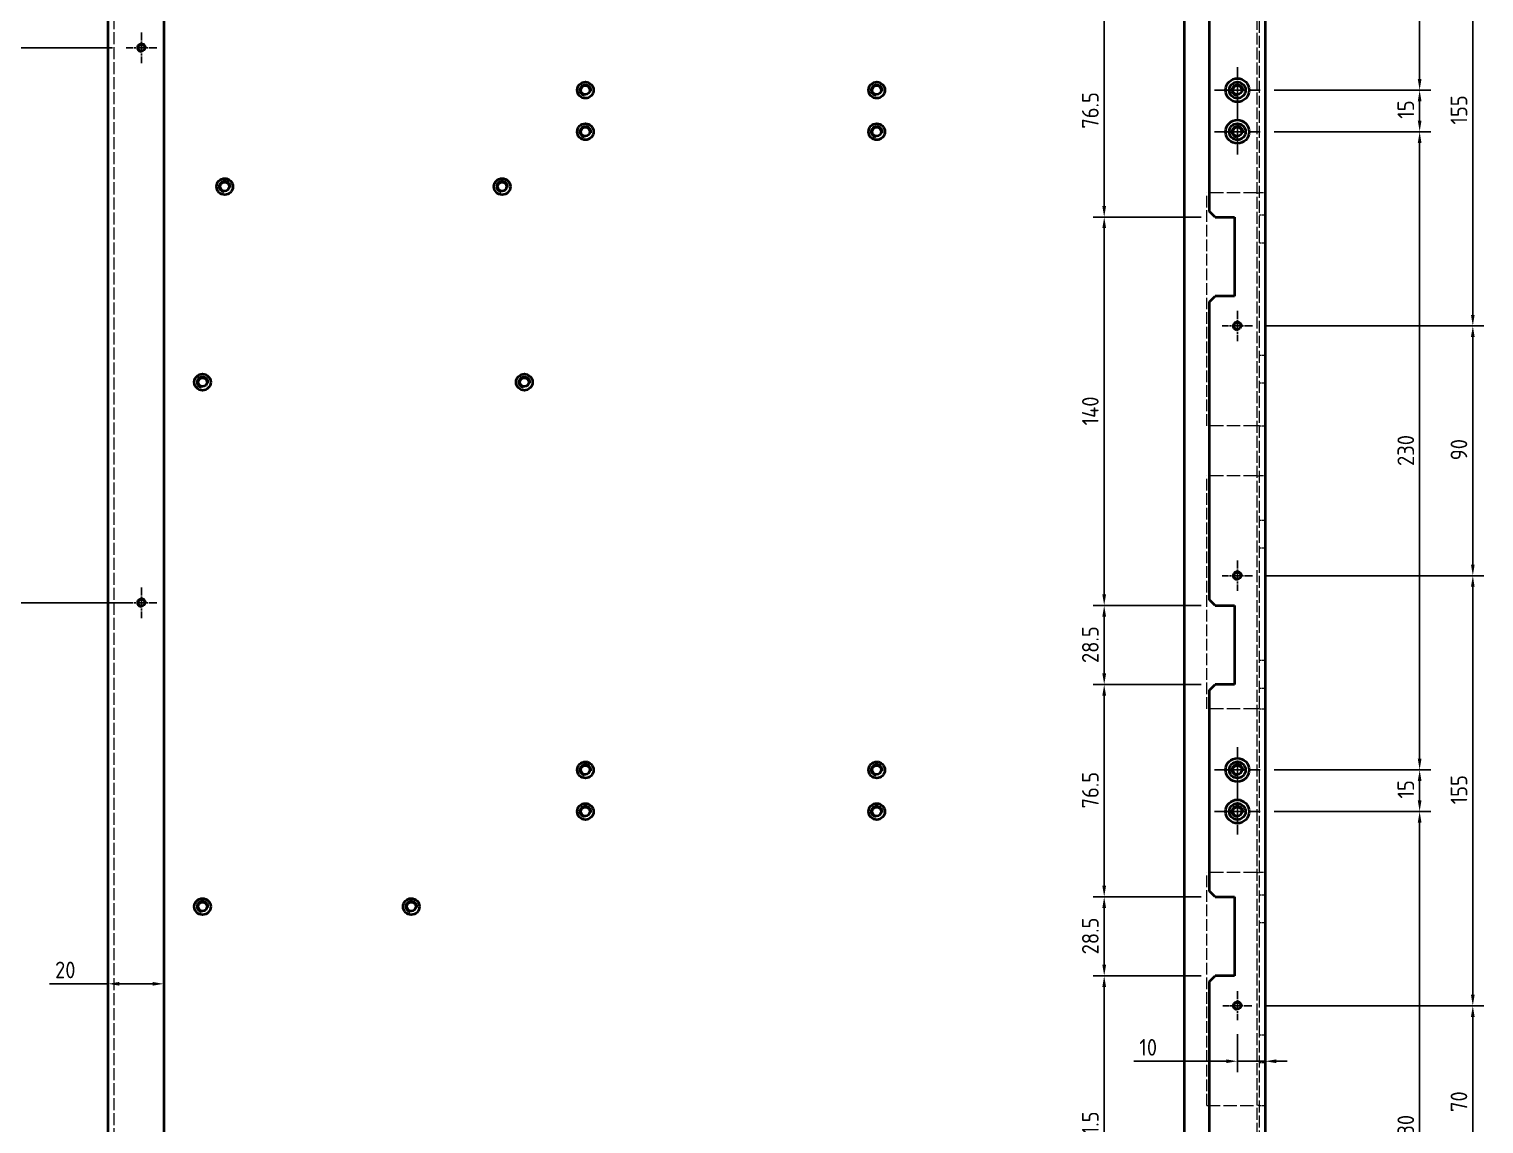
# Model space of a CAD drawing. Header units: millimetres. Extents: x 0 to 2378, y 0 to 1682.
# Drawn here: x 422 to 946, y 607 to 1002 of the extents above; entities that cross this region are included whole.
import ezdxf

# ---------------------------------------------------------------- set-up
doc = ezdxf.new("R2010")
doc.units = ezdxf.units.MM
doc.header["$LTSCALE"] = 2
doc.linetypes.add('CHAIN', pattern=[0.3543, 0.2362, -0.0295, 0.0591, -0.0295])
doc.linetypes.add('DASHED', pattern=[0.2067, 0.1654, -0.0413])
for name, color, linetype, lineweight in [('가려진 것(ISO)', 2, 'DASHED', 18), ('가시적인 것(ISO)', 3, 'Continuous', 40), ('가시적인 좁은 것(ISO)', 3, 'Continuous', 35), ('중심 표식(ISO)', 1, 'Continuous', 25), ('치수(ISO)', 2, 'Continuous', 25)]:
    doc.layers.add(name, color=color, linetype=linetype, lineweight=lineweight)
doc.styles.add('치수 텍스트_PSTEK_POSCO', font='isocp.shx')
doc.dimstyles.new('치수_PSTEK_POSCO', dxfattribs={"dimscale": 2, "dimtxt": 3, "dimasz": 2, "dimexe": 2, "dimexo": 2.5, "dimgap": 1, "dimtad": 1, "dimrnd": 1e-08, "dimdsep": 46, "dimtxsty": '치수 텍스트_PSTEK_POSCO', "dimcen": 0.09, "dimdle": 10, "dimclrd": 7, "dimclre": 7, "dimclrt": 2, "dimadec": 1, "dimazin": 2, "dimtfac": 1, "dimtmove": 0, "dimatfit": 3, "dimfxl": 0, "dimtolj": 1, "dimlwd": -1, "dimlwe": -1, "dimarcsym": 0})

# ---------------------------------------------------------------- blocks, each defined once
blk = doc.blocks.new('*D28')
at = {"layer": 'Defpoints', "color": 0, "transparency": 16777216}
for p in [(416.75, 795), (462.47, 795), (457.24, 595)]:
    blk.add_point(p, dxfattribs=at)
at = {"layer": '치수(ISO)', "color": 7, "transparency": 16777216}
for p, q in [((457.47, 795), (412.75, 795)), ((416.75, 599), (416.75, 791)), ((452.24, 595), (412.75, 595))]:
    blk.add_line(p, q, dxfattribs=at)
for points in [[(416.08, 791), (417.42, 791), (416.75, 795)], [(416.08, 599), (417.42, 599), (416.75, 595)]]:
    blk.add_solid(points, dxfattribs=at)
at = {"layer": '치수(ISO)', "color": 2, "transparency": 16777216, "insert": (411.75, 689.54), "char_height": 6, "attachment_point": 4, "rotation": 90, "style": '치수 텍스트_PSTEK_POSCO'}
blk.add_mtext('\\A1;200', dxfattribs=at)
blk = doc.blocks.new('*D29')
at = {"layer": 'Defpoints', "color": 0, "transparency": 16777216}
for p in [(416.75, 995), (456.97, 995), (462.47, 795)]:
    blk.add_point(p, dxfattribs=at)
at = {"layer": '치수(ISO)', "color": 7, "transparency": 16777216}
for p, q in [((451.97, 995), (412.75, 995)), ((416.75, 799), (416.75, 991)), ((457.47, 795), (412.75, 795))]:
    blk.add_line(p, q, dxfattribs=at)
for points in [[(416.08, 991), (417.42, 991), (416.75, 995)], [(416.08, 799), (417.42, 799), (416.75, 795)]]:
    blk.add_solid(points, dxfattribs=at)
at = {"layer": '치수(ISO)', "color": 2, "transparency": 16777216, "insert": (411.75, 889.54), "char_height": 6, "attachment_point": 4, "rotation": 90, "style": '치수 텍스트_PSTEK_POSCO'}
blk.add_mtext('\\A1;200', dxfattribs=at)
blk = doc.blocks.new('*D30')
at = {"layer": 'Defpoints', "color": 0, "transparency": 16777216}
for p in [(416.75, 1197.5), (462.47, 1197.5), (456.97, 995)]:
    blk.add_point(p, dxfattribs=at)
at = {"layer": '치수(ISO)', "color": 7, "transparency": 16777216}
for p, q in [((457.47, 1197.5), (412.75, 1197.5)), ((416.75, 999), (416.75, 1193.5)), ((451.97, 995), (412.75, 995))]:
    blk.add_line(p, q, dxfattribs=at)
for points in [[(416.08, 1193.5), (417.42, 1193.5), (416.75, 1197.5)], [(416.08, 999), (417.42, 999), (416.75, 995)]]:
    blk.add_solid(points, dxfattribs=at)
at = {"layer": '치수(ISO)', "color": 2, "transparency": 16777216, "insert": (411.75, 1087.66), "char_height": 6, "attachment_point": 4, "rotation": 90, "style": '치수 텍스트_PSTEK_POSCO'}
blk.add_mtext('\\A1;202.5', dxfattribs=at)
blk = doc.blocks.new('*D40')
at = {"layer": 'Defpoints', "color": 0, "transparency": 16777216}
for p in [(862.97, 1049.75), (942.33, 1049.75), (862.97, 894.75)]:
    blk.add_point(p, dxfattribs=at)
at = {"layer": '치수(ISO)', "color": 7, "transparency": 16777216}
for p, q in [((867.97, 1049.75), (946.33, 1049.75)), ((942.33, 898.75), (942.33, 1045.75)), ((867.97, 894.75), (946.33, 894.75))]:
    blk.add_line(p, q, dxfattribs=at)
for points in [[(941.66, 1045.75), (942.99, 1045.75), (942.33, 1049.75)], [(941.66, 898.75), (942.99, 898.75), (942.33, 894.75)]]:
    blk.add_solid(points, dxfattribs=at)
at = {"layer": '치수(ISO)', "color": 2, "transparency": 16777216, "insert": (937.33, 967.34), "char_height": 6, "attachment_point": 4, "rotation": 90, "style": '치수 텍스트_PSTEK_POSCO'}
blk.add_mtext('\\A1;155', dxfattribs=at)
blk = doc.blocks.new('*D41')
at = {"layer": 'Defpoints', "color": 0, "transparency": 16777216}
for p in [(862.97, 894.75), (942.33, 894.75), (862.97, 804.75)]:
    blk.add_point(p, dxfattribs=at)
at = {"layer": '치수(ISO)', "color": 7, "transparency": 16777216}
for p, q in [((867.97, 894.75), (946.33, 894.75)), ((942.33, 808.75), (942.33, 890.75)), ((867.97, 804.75), (946.33, 804.75))]:
    blk.add_line(p, q, dxfattribs=at)
for points in [[(941.66, 890.75), (942.99, 890.75), (942.33, 894.75)], [(941.66, 808.75), (942.99, 808.75), (942.33, 804.75)]]:
    blk.add_solid(points, dxfattribs=at)
at = {"layer": '치수(ISO)', "color": 2, "transparency": 16777216, "insert": (937.33, 846.34), "char_height": 6, "attachment_point": 4, "rotation": 90, "style": '치수 텍스트_PSTEK_POSCO'}
blk.add_mtext('\\A1;90', dxfattribs=at)
blk = doc.blocks.new('*D42')
at = {"layer": 'Defpoints', "color": 0, "transparency": 16777216}
for p in [(862.97, 804.75), (942.33, 804.75), (862.7, 649.75)]:
    blk.add_point(p, dxfattribs=at)
at = {"layer": '치수(ISO)', "color": 7, "transparency": 16777216}
for p, q in [((867.97, 804.75), (946.33, 804.75)), ((942.33, 653.75), (942.33, 800.75)), ((867.7, 649.75), (946.33, 649.75))]:
    blk.add_line(p, q, dxfattribs=at)
for points in [[(941.66, 800.75), (942.99, 800.75), (942.33, 804.75)], [(941.66, 653.75), (942.99, 653.75), (942.33, 649.75)]]:
    blk.add_solid(points, dxfattribs=at)
at = {"layer": '치수(ISO)', "color": 2, "transparency": 16777216, "insert": (937.33, 722.34), "char_height": 6, "attachment_point": 4, "rotation": 90, "style": '치수 텍스트_PSTEK_POSCO'}
blk.add_mtext('\\A1;155', dxfattribs=at)
blk = doc.blocks.new('*D46')
at = {"layer": 'Defpoints', "color": 0, "transparency": 16777216}
for p in [(450.47, 659.52), (470.47, 659.52), (470.47, 657.65)]:
    blk.add_point(p, dxfattribs=at)
at = {"layer": '치수(ISO)', "color": 7, "transparency": 16777216}
for p, q in [((450.47, 657.65), (429.32, 657.65)), ((466.47, 657.65), (454.47, 657.65))]:
    blk.add_line(p, q, dxfattribs=at)
for points in [[(454.47, 658.32), (454.47, 656.99), (450.47, 657.65)], [(466.47, 658.32), (466.47, 656.99), (470.47, 657.65)]]:
    blk.add_solid(points, dxfattribs=at)
at = {"layer": '치수(ISO)', "color": 2, "transparency": 16777216, "insert": (431.32, 662.65), "char_height": 6, "attachment_point": 4, "style": '치수 텍스트_PSTEK_POSCO'}
blk.add_mtext('\\A1;20', dxfattribs=at)
blk = doc.blocks.new('*D47')
at = {"layer": 'Defpoints', "color": 0, "transparency": 16777216}
for p in [(867.47, 962.07), (857.47, 644.52), (867.47, 629.75)]:
    blk.add_point(p, dxfattribs=at)
at = {"layer": '치수(ISO)', "color": 7, "transparency": 16777216}
for p, q in [((857.47, 639.52), (857.47, 625.75)), ((853.47, 629.75), (820.14, 629.75)), ((867.47, 629.75), (857.47, 629.75)), ((871.47, 629.75), (875.47, 629.75))]:
    blk.add_line(p, q, dxfattribs=at)
for points in [[(853.47, 630.41), (853.47, 629.08), (857.47, 629.75)], [(871.47, 630.41), (871.47, 629.08), (867.47, 629.75)]]:
    blk.add_solid(points, dxfattribs=at)
at = {"layer": '치수(ISO)', "color": 2, "transparency": 16777216, "insert": (822.14, 634.75), "char_height": 6, "attachment_point": 4, "style": '치수 텍스트_PSTEK_POSCO'}
blk.add_mtext('\\A1;10', dxfattribs=at)
blk = doc.blocks.new('*D80')
at = {"layer": 'Defpoints', "color": 0, "transparency": 16777216}
for p in [(453.88, 1236.75), (390.78, 353.25), (453.88, 353.25)]:
    blk.add_point(p, dxfattribs=at)
at = {"layer": '치수(ISO)', "color": 7, "transparency": 16777216}
for p, q in [((448.88, 1236.75), (386.78, 1236.75)), ((390.78, 1232.75), (390.78, 357.25)), ((448.88, 353.25), (386.78, 353.25))]:
    blk.add_line(p, q, dxfattribs=at)
for points in [[(390.11, 1232.75), (391.44, 1232.75), (390.78, 1236.75)], [(390.11, 357.25), (391.44, 357.25), (390.78, 353.25)]]:
    blk.add_solid(points, dxfattribs=at)
at = {"layer": '치수(ISO)', "color": 2, "transparency": 16777216, "insert": (385.78, 786.47), "char_height": 6, "attachment_point": 4, "rotation": 90, "style": '치수 텍스트_PSTEK_POSCO'}
blk.add_mtext('\\A1;883.5', dxfattribs=at)
blk = doc.blocks.new('*D150')
at = {"layer": 'Defpoints', "color": 0, "transparency": 16777216}
for p in [(862.7, 649.75), (942.33, 649.75), (862.97, 579.75)]:
    blk.add_point(p, dxfattribs=at)
at = {"layer": '치수(ISO)', "color": 7, "transparency": 16777216}
for p, q in [((867.7, 649.75), (946.33, 649.75)), ((942.33, 583.75), (942.33, 645.75)), ((867.97, 579.75), (946.33, 579.75))]:
    blk.add_line(p, q, dxfattribs=at)
for points in [[(941.66, 645.75), (942.99, 645.75), (942.33, 649.75)], [(941.66, 583.75), (942.99, 583.75), (942.33, 579.75)]]:
    blk.add_solid(points, dxfattribs=at)
at = {"layer": '치수(ISO)', "color": 2, "transparency": 16777216, "insert": (937.33, 611.44), "char_height": 6, "attachment_point": 4, "rotation": 90, "style": '치수 텍스트_PSTEK_POSCO'}
blk.add_mtext('\\A1;70', dxfattribs=at)
blk = doc.blocks.new('*D152')
at = {"layer": 'Defpoints', "color": 0, "transparency": 16777216}
for p in [(865.72, 719.75), (923.17, 719.75), (865.72, 489.75)]:
    blk.add_point(p, dxfattribs=at)
at = {"layer": '치수(ISO)', "color": 7, "transparency": 16777216}
for p, q in [((870.72, 719.75), (927.17, 719.75)), ((923.17, 493.75), (923.17, 715.75)), ((870.72, 489.75), (927.17, 489.75))]:
    blk.add_line(p, q, dxfattribs=at)
for points in [[(922.5, 715.75), (923.83, 715.75), (923.17, 719.75)], [(922.5, 493.75), (923.83, 493.75), (923.17, 489.75)]]:
    blk.add_solid(points, dxfattribs=at)
at = {"layer": '치수(ISO)', "color": 2, "transparency": 16777216, "insert": (918.17, 599.25), "char_height": 6, "attachment_point": 4, "rotation": 90, "style": '치수 텍스트_PSTEK_POSCO'}
blk.add_mtext('\\A1;230', dxfattribs=at)
blk = doc.blocks.new('*D153')
at = {"layer": 'Defpoints', "color": 0, "transparency": 16777216}
for p in [(865.72, 1209.75), (923.17, 1209.75), (865.72, 979.75)]:
    blk.add_point(p, dxfattribs=at)
at = {"layer": '치수(ISO)', "color": 7, "transparency": 16777216}
for p, q in [((870.72, 1209.75), (927.17, 1209.75)), ((923.17, 983.75), (923.17, 1205.75)), ((870.72, 979.75), (927.17, 979.75))]:
    blk.add_line(p, q, dxfattribs=at)
for points in [[(922.5, 1205.75), (923.83, 1205.75), (923.17, 1209.75)], [(922.5, 983.75), (923.83, 983.75), (923.17, 979.75)]]:
    blk.add_solid(points, dxfattribs=at)
at = {"layer": '치수(ISO)', "color": 2, "transparency": 16777216, "insert": (918.17, 1089.29), "char_height": 6, "attachment_point": 4, "rotation": 90, "style": '치수 텍스트_PSTEK_POSCO'}
blk.add_mtext('\\A1;230', dxfattribs=at)
blk = doc.blocks.new('*D154')
at = {"layer": 'Defpoints', "color": 0, "transparency": 16777216}
for p in [(865.72, 979.75), (923.17, 979.75), (865.72, 964.75)]:
    blk.add_point(p, dxfattribs=at)
at = {"layer": '치수(ISO)', "color": 7, "transparency": 16777216}
for p, q in [((870.72, 979.75), (927.17, 979.75)), ((923.17, 968.75), (923.17, 975.75)), ((870.72, 964.75), (927.17, 964.75))]:
    blk.add_line(p, q, dxfattribs=at)
for points in [[(922.5, 975.75), (923.83, 975.75), (923.17, 979.75)], [(922.5, 968.75), (923.83, 968.75), (923.17, 964.75)]]:
    blk.add_solid(points, dxfattribs=at)
at = {"layer": '치수(ISO)', "color": 2, "transparency": 16777216, "insert": (918.17, 969.44), "char_height": 6, "attachment_point": 4, "rotation": 90, "style": '치수 텍스트_PSTEK_POSCO'}
blk.add_mtext('\\A1;15', dxfattribs=at)
blk = doc.blocks.new('*D155')
at = {"layer": 'Defpoints', "color": 0, "transparency": 16777216}
for p in [(865.72, 964.75), (923.17, 964.75), (865.72, 734.75)]:
    blk.add_point(p, dxfattribs=at)
at = {"layer": '치수(ISO)', "color": 7, "transparency": 16777216}
for p, q in [((870.72, 964.75), (927.17, 964.75)), ((923.17, 738.75), (923.17, 960.75)), ((870.72, 734.75), (927.17, 734.75))]:
    blk.add_line(p, q, dxfattribs=at)
for points in [[(922.5, 960.75), (923.83, 960.75), (923.17, 964.75)], [(922.5, 738.75), (923.83, 738.75), (923.17, 734.75)]]:
    blk.add_solid(points, dxfattribs=at)
at = {"layer": '치수(ISO)', "color": 2, "transparency": 16777216, "insert": (918.17, 844.29), "char_height": 6, "attachment_point": 4, "rotation": 90, "style": '치수 텍스트_PSTEK_POSCO'}
blk.add_mtext('\\A1;230', dxfattribs=at)
blk = doc.blocks.new('*D156')
at = {"layer": 'Defpoints', "color": 0, "transparency": 16777216}
for p in [(865.72, 734.75), (923.17, 734.75), (865.72, 719.75)]:
    blk.add_point(p, dxfattribs=at)
at = {"layer": '치수(ISO)', "color": 7, "transparency": 16777216}
for p, q in [((870.72, 734.75), (927.17, 734.75)), ((923.17, 723.75), (923.17, 730.75)), ((870.72, 719.75), (927.17, 719.75))]:
    blk.add_line(p, q, dxfattribs=at)
for points in [[(922.5, 730.75), (923.83, 730.75), (923.17, 734.75)], [(922.5, 723.75), (923.83, 723.75), (923.17, 719.75)]]:
    blk.add_solid(points, dxfattribs=at)
at = {"layer": '치수(ISO)', "color": 2, "transparency": 16777216, "insert": (918.17, 724.44), "char_height": 6, "attachment_point": 4, "rotation": 90, "style": '치수 텍스트_PSTEK_POSCO'}
blk.add_mtext('\\A1;15', dxfattribs=at)
blk = doc.blocks.new('*D161')
at = {"layer": 'Defpoints', "color": 0, "transparency": 16777216}
for p in [(809.47, 660.5), (849.47, 660.5), (849.47, 549)]:
    blk.add_point(p, dxfattribs=at)
at = {"layer": '치수(ISO)', "color": 7, "transparency": 16777216}
for p, q in [((844.47, 660.5), (805.47, 660.5)), ((809.47, 553), (809.47, 656.5)), ((844.47, 549), (805.47, 549))]:
    blk.add_line(p, q, dxfattribs=at)
for points in [[(808.8, 656.5), (810.14, 656.5), (809.47, 660.5)], [(808.8, 553), (810.14, 553), (809.47, 549)]]:
    blk.add_solid(points, dxfattribs=at)
at = {"layer": '치수(ISO)', "color": 2, "transparency": 16777216, "insert": (804.47, 598.04), "char_height": 6, "attachment_point": 4, "rotation": 90, "style": '치수 텍스트_PSTEK_POSCO'}
blk.add_mtext('\\A1;111.5', dxfattribs=at)
blk = doc.blocks.new('*D162')
at = {"layer": 'Defpoints', "color": 0, "transparency": 16777216}
for p in [(809.47, 689), (849.47, 689), (849.47, 660.5)]:
    blk.add_point(p, dxfattribs=at)
at = {"layer": '치수(ISO)', "color": 7, "transparency": 16777216}
for p, q in [((844.47, 689), (805.47, 689)), ((809.47, 664.5), (809.47, 685)), ((844.47, 660.5), (805.47, 660.5))]:
    blk.add_line(p, q, dxfattribs=at)
for points in [[(808.8, 685), (810.14, 685), (809.47, 689)], [(808.8, 664.5), (810.14, 664.5), (809.47, 660.5)]]:
    blk.add_solid(points, dxfattribs=at)
at = {"layer": '치수(ISO)', "color": 2, "transparency": 16777216, "insert": (804.47, 668.26), "char_height": 6, "attachment_point": 4, "rotation": 90, "style": '치수 텍스트_PSTEK_POSCO'}
blk.add_mtext('\\A1;28.5', dxfattribs=at)
blk = doc.blocks.new('*D163')
at = {"layer": 'Defpoints', "color": 0, "transparency": 16777216}
for p in [(809.47, 765.5), (849.47, 765.5), (849.47, 689)]:
    blk.add_point(p, dxfattribs=at)
at = {"layer": '치수(ISO)', "color": 7, "transparency": 16777216}
for p, q in [((844.47, 765.5), (805.47, 765.5)), ((809.47, 693), (809.47, 761.5)), ((844.47, 689), (805.47, 689))]:
    blk.add_line(p, q, dxfattribs=at)
for points in [[(808.8, 761.5), (810.14, 761.5), (809.47, 765.5)], [(808.8, 693), (810.14, 693), (809.47, 689)]]:
    blk.add_solid(points, dxfattribs=at)
at = {"layer": '치수(ISO)', "color": 2, "transparency": 16777216, "insert": (804.47, 720.84), "char_height": 6, "attachment_point": 4, "rotation": 90, "style": '치수 텍스트_PSTEK_POSCO'}
blk.add_mtext('\\A1;76.5', dxfattribs=at)
blk = doc.blocks.new('*D164')
at = {"layer": 'Defpoints', "color": 0, "transparency": 16777216}
for p in [(809.47, 794), (849.47, 794), (849.47, 765.5)]:
    blk.add_point(p, dxfattribs=at)
at = {"layer": '치수(ISO)', "color": 7, "transparency": 16777216}
for p, q in [((844.47, 794), (805.47, 794)), ((809.47, 769.5), (809.47, 790)), ((844.47, 765.5), (805.47, 765.5))]:
    blk.add_line(p, q, dxfattribs=at)
for points in [[(808.8, 790), (810.14, 790), (809.47, 794)], [(808.8, 769.5), (810.14, 769.5), (809.47, 765.5)]]:
    blk.add_solid(points, dxfattribs=at)
at = {"layer": '치수(ISO)', "color": 2, "transparency": 16777216, "insert": (804.47, 773.26), "char_height": 6, "attachment_point": 4, "rotation": 90, "style": '치수 텍스트_PSTEK_POSCO'}
blk.add_mtext('\\A1;28.5', dxfattribs=at)
blk = doc.blocks.new('*D165')
at = {"layer": 'Defpoints', "color": 0, "transparency": 16777216}
for p in [(809.47, 934), (849.47, 934), (849.47, 794)]:
    blk.add_point(p, dxfattribs=at)
at = {"layer": '치수(ISO)', "color": 7, "transparency": 16777216}
for p, q in [((844.47, 934), (805.47, 934)), ((809.47, 798), (809.47, 930)), ((844.47, 794), (805.47, 794))]:
    blk.add_line(p, q, dxfattribs=at)
for points in [[(808.8, 930), (810.14, 930), (809.47, 934)], [(808.8, 798), (810.14, 798), (809.47, 794)]]:
    blk.add_solid(points, dxfattribs=at)
at = {"layer": '치수(ISO)', "color": 2, "transparency": 16777216, "insert": (804.47, 858.91), "char_height": 6, "attachment_point": 4, "rotation": 90, "style": '치수 텍스트_PSTEK_POSCO'}
blk.add_mtext('\\A1;140', dxfattribs=at)
blk = doc.blocks.new('*D166')
at = {"layer": 'Defpoints', "color": 0, "transparency": 16777216}
for p in [(809.47, 1010.5), (849.47, 1010.5), (849.47, 934)]:
    blk.add_point(p, dxfattribs=at)
at = {"layer": '치수(ISO)', "color": 7, "transparency": 16777216}
for p, q in [((844.47, 1010.5), (805.47, 1010.5)), ((809.47, 938), (809.47, 1006.5)), ((844.47, 934), (805.47, 934))]:
    blk.add_line(p, q, dxfattribs=at)
for points in [[(808.8, 1006.5), (810.14, 1006.5), (809.47, 1010.5)], [(808.8, 938), (810.14, 938), (809.47, 934)]]:
    blk.add_solid(points, dxfattribs=at)
at = {"layer": '치수(ISO)', "color": 2, "transparency": 16777216, "insert": (804.47, 965.84), "char_height": 6, "attachment_point": 4, "rotation": 90, "style": '치수 텍스트_PSTEK_POSCO'}
blk.add_mtext('\\A1;76.5', dxfattribs=at)

msp = doc.modelspace()

# ---------------------------------------------------------------- linework, layer by layer
at = {"layer": '가려진 것(ISO)', "ltscale": 13.090355}
msp.add_line((452.47, 1233.331), (452.47, 356.659), dxfattribs=at)
at = {"layer": '가려진 것(ISO)', "ltscale": 13.072862}
msp.add_line((865.47, 357.245), (865.47, 1232.745), dxfattribs=at)
at = {"layer": '가려진 것(ISO)', "ltscale": 13.019722}
msp.add_line((864.47, 1215.745), (864.47, 483.745), dxfattribs=at)
at = {"layer": '가려진 것(ISO)', "ltscale": 12.699565}
for p, q in [((846.47, 858.745), (846.47, 942.745)), ((846.47, 756.745), (846.47, 840.745)), ((846.47, 613.745), (846.47, 697.745))]:
    msp.add_line(p, q, dxfattribs=at)
at = {"layer": '가려진 것(ISO)', "ltscale": 14.513788}
for p, q in [((864.47, 942.745), (846.47, 942.745)), ((864.47, 858.745), (846.47, 858.745)), ((864.47, 840.745), (846.47, 840.745)), ((864.47, 756.745), (846.47, 756.745)), ((864.47, 697.745), (846.47, 697.745)), ((846.47, 613.745), (864.47, 613.745))]:
    msp.add_line(p, q, dxfattribs=at)
at = {"layer": '가려진 것(ISO)', "ltscale": 1.994494}
for p, q in [((864.47, 942.745), (865.47, 942.745)), ((865.47, 858.745), (864.47, 858.745)), ((864.47, 840.745), (865.47, 840.745)), ((865.47, 756.745), (864.47, 756.745)), ((864.47, 697.745), (865.47, 697.745)), ((865.47, 613.745), (864.47, 613.745))]:
    msp.add_line(p, q, dxfattribs=at)
at = {"layer": '가려진 것(ISO)', "ltscale": 1.904597}
for p, q in [((867.47, 942.745), (865.47, 942.745)), ((865.47, 934.745), (867.47, 934.745)), ((865.47, 924.745), (867.47, 924.745)), ((865.47, 884.245), (867.47, 884.245)), ((865.47, 874.245), (867.47, 874.245)), ((865.47, 858.745), (867.47, 858.745)), ((867.47, 840.745), (865.47, 840.745)), ((865.47, 824.745), (867.47, 824.745)), ((865.47, 814.745), (867.47, 814.745)), ((865.47, 774.245), (867.47, 774.245)), ((865.47, 764.245), (867.47, 764.245)), ((865.47, 756.745), (867.47, 756.745)), ((867.47, 697.745), (865.47, 697.745)), ((865.47, 689.745), (867.47, 689.745)), ((865.47, 679.745), (867.47, 679.745)), ((865.47, 639.245), (867.47, 639.245)), ((865.47, 629.245), (867.47, 629.245)), ((865.47, 613.745), (867.47, 613.745))]:
    msp.add_line(p, q, dxfattribs=at)
at = {"layer": '가시적인 것(ISO)'}
for p, q in [((450.47, 356.659), (450.47, 1233.331)), ((867.47, 1232.745), (867.47, 357.245)), ((838.47, 473.745), (838.47, 1216.745)), ((470.47, 1215.331), (470.47, 374.659)), ((847.47, 935.995), (847.47, 1008.495)), ((849.47, 933.995), (847.47, 935.995)), ((849.47, 933.995), (856.47, 933.995)), ((856.47, 933.995), (856.47, 905.495)), ((847.47, 903.495), (849.47, 905.495)), ((847.47, 795.995), (847.47, 903.495)), ((856.47, 905.495), (849.47, 905.495)), ((849.47, 793.995), (847.47, 795.995)), ((849.47, 793.995), (856.47, 793.995)), ((856.47, 793.995), (856.47, 765.495)), ((847.47, 763.495), (849.47, 765.495)), ((847.47, 690.995), (847.47, 763.495)), ((856.47, 765.495), (849.47, 765.495)), ((849.47, 688.995), (847.47, 690.995)), ((849.47, 688.995), (856.47, 688.995)), ((856.47, 688.995), (856.47, 660.495)), ((847.47, 658.495), (849.47, 660.495)), ((847.47, 550.995), (847.47, 658.495)), ((856.47, 660.495), (849.47, 660.495))]:
    msp.add_line(p, q, dxfattribs=at)
for centre, radius in [((462.47, 994.995), 1.23), ((622.47, 979.745), 2.95), ((622.47, 979.745), 1.621), ((727.47, 979.745), 2.95), ((727.47, 979.745), 1.621), ((857.47, 979.745), 4.25), ((857.47, 979.745), 2.95), ((857.47, 979.745), 1.621), ((622.47, 964.745), 2.95), ((622.47, 964.745), 1.621), ((727.47, 964.745), 2.95), ((727.47, 964.745), 1.621), ((857.47, 964.745), 4.25), ((857.47, 964.745), 2.95), ((857.47, 964.745), 1.621), ((492.47, 944.995), 2.95), ((492.47, 944.995), 1.621), ((592.47, 944.995), 2.95), ((592.47, 944.995), 1.621), ((857.47, 894.745), 1.23), ((484.47, 874.495), 2.95), ((484.47, 874.495), 1.621), ((600.47, 874.495), 2.95), ((600.47, 874.495), 1.621), ((857.47, 804.745), 1.23), ((462.47, 794.995), 1.23), ((622.47, 734.745), 2.95), ((622.47, 734.745), 1.621), ((727.47, 734.745), 2.95), ((727.47, 734.745), 1.621), ((857.47, 734.745), 4.25), ((857.47, 734.745), 2.95), ((857.47, 734.745), 1.621), ((857.47, 719.745), 4.25), ((622.47, 719.745), 2.95), ((622.47, 719.745), 1.621), ((727.47, 719.745), 2.95), ((727.47, 719.745), 1.621), ((857.47, 719.745), 2.95), ((857.47, 719.745), 1.621), ((484.47, 685.495), 2.95), ((484.47, 685.495), 1.621), ((559.72, 685.495), 2.95), ((559.72, 685.495), 1.621), ((857.47, 649.745), 1.23)]:
    msp.add_circle(centre, radius, dxfattribs=at)
at = {"layer": '가시적인 좁은 것(ISO)'}
for centre, radius in [((462.47, 994.995), 1.5), ((622.47, 979.745), 2), ((727.47, 979.745), 2), ((857.47, 979.745), 2), ((622.47, 964.745), 2), ((727.47, 964.745), 2), ((857.47, 964.745), 2), ((492.47, 944.995), 2), ((592.47, 944.995), 2), ((857.47, 894.745), 1.5), ((484.47, 874.495), 2), ((600.47, 874.495), 2), ((857.47, 804.745), 1.5), ((462.47, 794.995), 1.5), ((622.47, 734.745), 2), ((727.47, 734.745), 2), ((857.47, 734.745), 2), ((622.47, 719.745), 2), ((727.47, 719.745), 2), ((857.47, 719.745), 2), ((484.47, 685.495), 2), ((559.72, 685.495), 2), ((857.47, 649.745), 1.5)]:
    msp.add_arc(centre, radius, 350, 260, dxfattribs=at)
at = {"layer": '중심 표식(ISO)', "linetype": 'CHAIN', "ltscale": 6.111541}
for p, q in [((462.47, 1000.495), (462.47, 989.495)), ((467.97, 994.995), (456.97, 994.995)), ((857.47, 900.245), (857.47, 889.245)), ((862.97, 894.745), (851.97, 894.745)), ((857.47, 810.245), (857.47, 799.245)), ((862.97, 804.745), (851.97, 804.745)), ((462.47, 800.495), (462.47, 789.495)), ((467.97, 794.995), (456.97, 794.995))]:
    msp.add_line(p, q, dxfattribs=at)
at = {"layer": '중심 표식(ISO)', "linetype": 'CHAIN', "ltscale": 9.167361}
for p, q in [((857.47, 987.995), (857.47, 971.495)), ((865.72, 979.745), (849.22, 979.745)), ((857.47, 972.995), (857.47, 956.495)), ((865.72, 964.745), (849.22, 964.745)), ((857.47, 742.995), (857.47, 726.495)), ((865.72, 734.745), (849.22, 734.745)), ((857.47, 727.995), (857.47, 711.495)), ((865.72, 719.745), (849.22, 719.745))]:
    msp.add_line(p, q, dxfattribs=at)
at = {"layer": '중심 표식(ISO)', "linetype": 'CHAIN', "ltscale": 5.810959}
for p, q in [((857.47, 654.975), (857.47, 644.516)), ((862.7, 649.745), (852.241, 649.745))]:
    msp.add_line(p, q, dxfattribs=at)

# ---------------------------------------------------------------- dimensions: what is measured, and where the dimension line sits
at = {"layer": '치수(ISO)', "color": 7}
for base, p1, p2, angle, override, picture, middle in [((390.777, 353.245), (453.884, 1236.745), (453.884, 353.245), 270, {"dimdec": 2, "dimtp": 0, "dimtm": 0, "dimtdec": 2, "dimtofl": 0, "dimatfit": 1}, '*D80', (390.777, 794.995)), ((923.168, 1209.745), (865.72, 979.745), (865.72, 1209.745), 90, {"dimdec": 2, "dimtp": 0, "dimtm": 0, "dimtdec": 2, "dimtofl": 0, "dimatfit": 1}, '*D153', (923.168, 1094.765)), ((416.75, 1197.495), (456.97, 994.995), (462.47, 1197.495), 90, {"dimdec": 2, "dimtp": 0, "dimtm": 0, "dimtdec": 2, "dimtofl": 0, "dimatfit": 1}, '*D30', (416.75, 1096.265)), ((942.326, 1049.745), (862.97, 894.745), (862.97, 1049.745), 90, {"dimdec": 2, "dimtp": 0, "dimtm": 0, "dimtdec": 2, "dimtofl": 0, "dimatfit": 1}, '*D40', (942.326, 972.265)), ((809.47, 1010.495), (849.47, 933.995), (849.47, 1010.495), 90, {"dimdec": 2, "dimtp": 0, "dimtm": 0, "dimtdec": 2, "dimtofl": 0, "dimatfit": 1}, '*D166', (809.47, 972.265)), ((416.75, 994.995), (462.47, 794.995), (456.97, 994.995), 90, {"dimdec": 2, "dimtp": 0, "dimtm": 0, "dimtdec": 2, "dimtofl": 0, "dimatfit": 1}, '*D29', (416.75, 895.015)), ((923.168, 979.745), (865.72, 964.745), (865.72, 979.745), 90, {"dimdec": 2, "dimtp": 0, "dimtm": 0, "dimtdec": 2, "dimtofl": 0, "dimatfit": 1}, '*D154', (923.168, 972.265)), ((867.47, 629.745), (857.47, 644.516), (867.47, 962.069), 180, {"dimdec": 2, "dimse2": 1, "dimtp": 0, "dimtm": 0, "dimtdec": 2, "dimtofl": 1, "dimatfit": 1}, '*D47', (824.838, 629.745)), ((923.168, 964.745), (865.72, 734.745), (865.72, 964.745), 90, {"dimdec": 2, "dimtp": 0, "dimtm": 0, "dimtdec": 2, "dimtofl": 0, "dimatfit": 1}, '*D155', (923.168, 849.765)), ((809.47, 933.995), (849.47, 793.995), (849.47, 933.995), 90, {"dimdec": 2, "dimtp": 0, "dimtm": 0, "dimtdec": 2, "dimtofl": 0, "dimatfit": 1}, '*D165', (809.47, 864.015)), ((942.326, 894.745), (862.97, 804.745), (862.97, 894.745), 90, {"dimdec": 2, "dimtp": 0, "dimtm": 0, "dimtdec": 2, "dimtofl": 0, "dimatfit": 1}, '*D41', (942.326, 849.765)), ((942.326, 804.745), (862.7, 649.745), (862.97, 804.745), 90, {"dimdec": 2, "dimtp": 0, "dimtm": 0, "dimtdec": 2, "dimtofl": 0, "dimatfit": 1}, '*D42', (942.326, 727.265)), ((416.75, 794.995), (457.241, 594.995), (462.47, 794.995), 90, {"dimdec": 2, "dimtp": 0, "dimtm": 0, "dimtdec": 2, "dimtofl": 0, "dimatfit": 1}, '*D28', (416.75, 695.015)), ((809.47, 793.995), (849.47, 765.495), (849.47, 793.995), 90, {"dimdec": 2, "dimtp": 0, "dimtm": 0, "dimtdec": 2, "dimtofl": 0, "dimatfit": 1}, '*D164', (809.47, 779.765)), ((809.47, 765.495), (849.47, 688.995), (849.47, 765.495), 90, {"dimdec": 2, "dimtp": 0, "dimtm": 0, "dimtdec": 2, "dimtofl": 0, "dimatfit": 1}, '*D163', (809.47, 727.265)), ((923.168, 734.745), (865.72, 719.745), (865.72, 734.745), 90, {"dimdec": 2, "dimtp": 0, "dimtm": 0, "dimtdec": 2, "dimtofl": 0, "dimatfit": 1}, '*D156', (923.168, 727.265)), ((923.168, 719.745), (865.72, 489.745), (865.72, 719.745), 90, {"dimdec": 2, "dimtp": 0, "dimtm": 0, "dimtdec": 2, "dimtofl": 0, "dimatfit": 1}, '*D152', (923.168, 604.725)), ((809.47, 688.995), (849.47, 660.495), (849.47, 688.995), 90, {"dimdec": 2, "dimtp": 0, "dimtm": 0, "dimtdec": 2, "dimtofl": 0, "dimatfit": 1}, '*D162', (809.47, 674.765)), ((809.47, 660.495), (849.47, 548.995), (849.47, 660.495), 90, {"dimdec": 2, "dimtp": 0, "dimtm": 0, "dimtdec": 2, "dimtofl": 0, "dimatfit": 1}, '*D161', (809.47, 604.765)), ((942.326, 649.745), (862.97, 579.745), (862.7, 649.745), 90, {"dimdec": 2, "dimtp": 0, "dimtm": 0, "dimtdec": 2, "dimtofl": 0, "dimatfit": 1}, '*D150', (942.326, 614.745))]:
    dim = msp.add_linear_dim(base=base, p1=p1, p2=p2, angle=angle, dimstyle='치수_PSTEK_POSCO', override=override, dxfattribs=at)
    dim.commit()
    dim.dimension.update_dxf_attribs({"geometry": picture, "text_midpoint": middle, "dimtype": 160})
dim = msp.add_linear_dim(base=(470.47, 657.652), p1=(450.47, 659.516), p2=(470.47, 659.516), dimstyle='치수_PSTEK_POSCO', override={"dimdec": 2, "dimse1": 1, "dimse2": 1, "dimtp": 0, "dimtm": 0, "dimtdec": 2, "dimtofl": 0, "dimatfit": 2}, dxfattribs=at)
dim.commit()
dim.dimension.update_dxf_attribs({"geometry": '*D46', "text_midpoint": (434.703, 657.652), "dimtype": 160})

doc.saveas('drawing.dxf')
